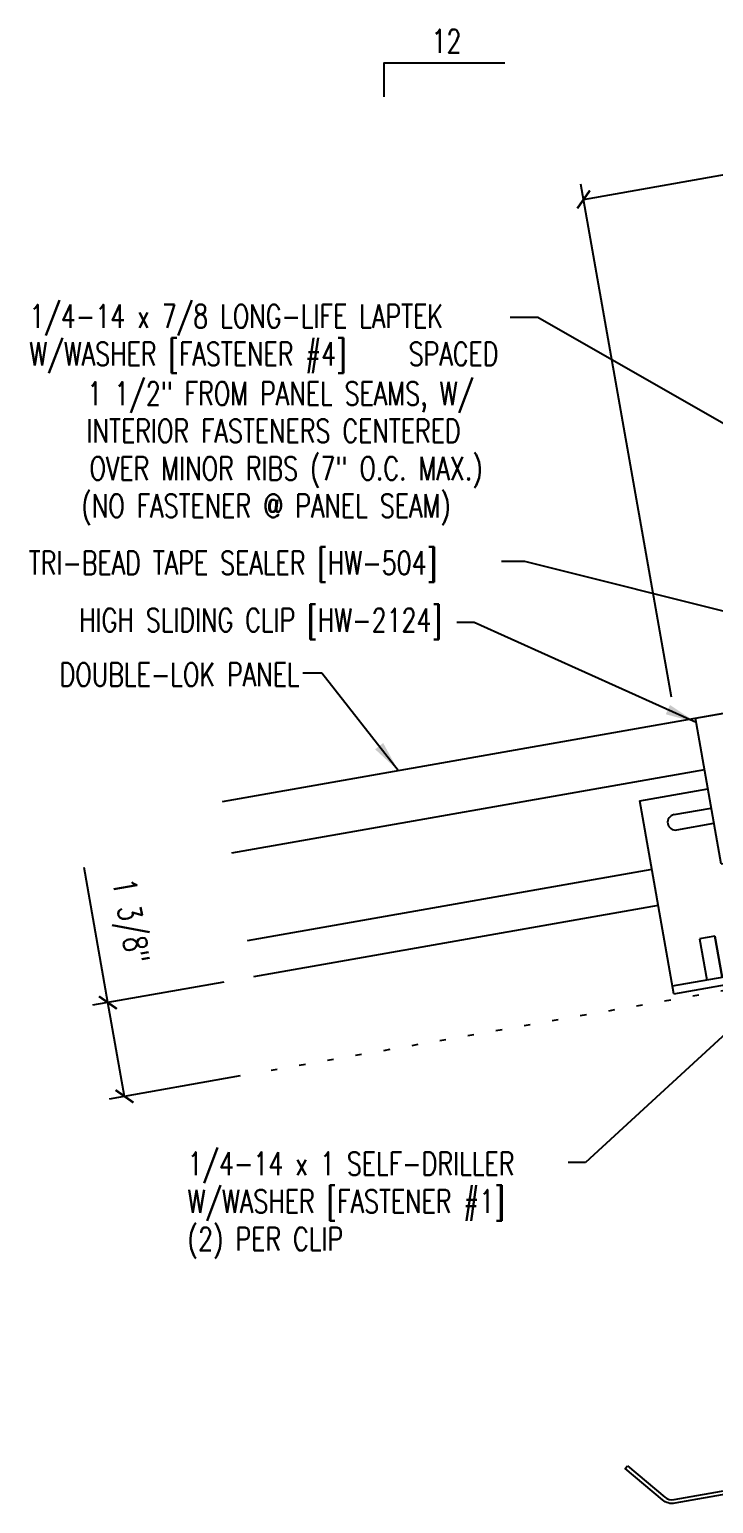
# Model space of a CAD drawing. Extents: x 0.1 to 45.2, y 9.8 to 35.6.
# Drawn here: x 0.14 to 11.17, y 11.83 to 35.59 of the extents above; entities that cross this region are included whole.
import ezdxf
from ezdxf.enums import TextEntityAlignment as Align

# ---------------------------------------------------------------- set-up
doc = ezdxf.new("R2010")
doc.units = 0
doc.header["$LTSCALE"] = 4
doc.header["$MEASUREMENT"] = 0
doc.linetypes.add('ACAD_ISO07W100', pattern=[3, 0, -3])
doc.layers.get('0').update_dxf_attribs({"linetype": 'CONTINUOUS'})
doc.layers.get('DEFPOINTS').update_dxf_attribs({"linetype": 'CONTINUOUS'})
for name, color, linetype in [('CLIP', 5, 'CONTINUOUS'), ('DIM', 2, 'CONTINUOUS'), ('MARK', 1, 'CONTINUOUS'), ('PANEL', 11, 'CONTINUOUS'), ('STLA', 10, 'CONTINUOUS'), ('TEXT', 2, 'CONTINUOUS')]:
    doc.layers.add(name, color=color, linetype=linetype)
doc.styles.add('TEXT1', font='ROMANS.shx', dxfattribs={"width": 0.75, "height": 0.375})
doc.dimstyles.new('DETAIL', dxfattribs={"dimscale": 4, "dimtxt": 0.09375, "dimasz": 0.0625, "dimexe": 0.0625, "dimexo": 0.125, "dimgap": 0.0625, "dimtad": 1, "dimdec": 4, "dimzin": 3, "dimdsep": 46, "dimlunit": 4, "dimtxsty": 'TEXT1', "dimblk": 'ARCHTICK', "dimcen": 0.0625, "dimclrd": 7, "dimclre": 7, "dimclrt": 2, "dimadec": 0, "dimazin": 0, "dimtfac": 0.59375, "dimtdec": 4, "dimtmove": 0, "dimatfit": 3, "dimfxl": 0, "dimfrac": 2, "dimtolj": 1, "dimtzin": 3, "dimarcsym": 0})
doc.dimstyles.new('DETAIL$7', dxfattribs={"dimscale": 4, "dimtxt": 0.09375, "dimasz": 0.125, "dimexe": 0.0625, "dimexo": 0.125, "dimgap": 0.0625, "dimtad": 1, "dimdec": 4, "dimzin": 3, "dimdsep": 46, "dimlunit": 4, "dimtxsty": 'TEXT1', "dimblk": 'ARCHTICK', "dimcen": 0.0625, "dimclrd": 7, "dimclre": 7, "dimclrt": 2, "dimadec": 0, "dimazin": 0, "dimtfac": 1, "dimtdec": 4, "dimtmove": 0, "dimatfit": 3, "dimfxl": 0, "dimfrac": 2, "dimtolj": 1, "dimtzin": 3, "dimarcsym": 0})

# ---------------------------------------------------------------- blocks, each defined once
blk = doc.blocks.new('_ArchTick')
at = {"color": 0, "linetype": 'ByBlock', "const_width": 0.15}
blk.add_lwpolyline([(-0.5, -0.5), (0.5, 0.5)], dxfattribs=at)
blk = doc.blocks.new('*D19')
at = {"layer": 'DEFPOINTS', "color": 0}
for p in [(20.89, 34.937), (10.574, 24.336), (22.958, 23.208)]:
    blk.add_point(p, dxfattribs=at)
at = {"layer": 'DIM', "color": 7, "lineweight": -2}
for p, q in [((22.872, 23.7), (20.847, 35.183)), ((9.073, 32.853), (20.89, 34.937)), ((10.488, 24.829), (9.029, 33.099))]:
    blk.add_line(p, q, dxfattribs=at)
at = {"layer": 'DIM', "color": 7, "lineweight": -2, "xscale": 0.25, "yscale": 0.25, "zscale": 0.25}
for p, rotation in [((20.89, 34.937), 10.00000000000004), ((9.073, 32.853), 190.0000000000001)]:
    blk.add_blockref('_ArchTick', p, dxfattribs=dict(at, rotation=rotation))
at = {"layer": 'DIM', "color": 2, "insert": (14.899, 34.361), "char_height": 0.375, "attachment_point": 5, "rotation": 10, "style": 'TEXT1'}
blk.add_mtext('\\A1;1\'-0" MAX.', dxfattribs=at)
blk = doc.blocks.new('FD-F1')
at = {"layer": 'TEXT', "style": 'TEXT1', "width": 0.75}
for s, p in [('1/4-14 x 1 SELF-DRILLER', (0.0047, -0.0408)), ('W/WASHER [FASTENER #1]', (0.0047, -0.1926))]:
    blk.add_text(s, height=0.09375, dxfattribs=at).set_placement(p)
blk.add_attdef('(QUANTITY)', (0.0047, -0.3444), '', height=0.0938, dxfattribs=at)
blk = doc.blocks.new('A$C0B323C8E')
at = {"layer": 'CLIP'}
for p, q in [((-1.293, 2.862), (0.86, 3.242)), ((0.86, 3.242), (1.274, 0.894)), ((-0.879, 0.514), (-1.293, 2.862)), ((1.061, 2.1), (2.243, 2.309)), ((2.243, 2.309), (2.791, -0.797)), ((-2.189, 1.527), (-1.092, 1.721)), ((1.116, 1.793), (1.724, 1.9)), ((-1.641, -1.579), (-2.189, 1.527)), ((1.159, 1.546), (1.767, 1.654)), ((-1.637, 1.307), (-1.038, 1.413)), ((-1.594, 1.061), (-0.994, 1.167)), ((-0.879, 0.514), (1.274, 0.894)), ((2.097, -0.109), (1.851, -0.152)), ((1.851, -0.152), (1.967, -0.815)), ((2.214, -0.772), (2.097, -0.109)), ((-1.663, -1.455), (2.769, -0.674)), ((-0.981, -0.652), (-1.227, -0.695)), ((-1.227, -0.695), (-1.11, -1.358)), ((-0.981, -0.652), (-0.864, -1.315)), ((-0.864, -1.315), (-0.981, -0.652)), ((-1.641, -1.579), (2.791, -0.797))]:
    blk.add_line(p, q, dxfattribs=at)
for centre in [(0.537, 1.554), (-0.413, 1.386), (0.16, 0.99)]:
    blk.add_circle(centre, 0.165, dxfattribs=at)
for centre, start, end in [((1.737, 1.775), 280, 100), ((-1.616, 1.184), 100, 280)]:
    blk.add_arc(centre, 0.125, start, end, dxfattribs=at)
blk = doc.blocks.new('slopl1')
at = {"layer": 'MARK', "color": 6}
blk.add_lwpolyline([(0, 0), (0, 0.1368), (0.4871, 0.1368)], dxfattribs=at)
at = {"layer": 'MARK', "color": 2, "style": 'TEXT1', "width": 0.75}
blk.add_text('12', height=0.09375, dxfattribs=at).set_placement((0.1909, 0.1779))
blk.add_attdef('SLOPL1', text='', height=0.0938, dxfattribs=at).set_placement((-0.0549, 0.0243), align=Align.RIGHT)
blk = doc.blocks.new('*D25')
at = {"layer": 'DEFPOINTS', "color": 0}
for p in [(3.764, 20.323), (1.406, 19.907), (4.031, 18.811)]:
    blk.add_point(p, dxfattribs=at)
at = {"layer": 'DIM', "color": 7, "lineweight": -2}
for p, q in [((1.406, 19.907), (1.022, 22.084)), ((3.272, 20.236), (1.16, 19.864)), ((1.673, 18.396), (1.406, 19.907)), ((3.539, 18.725), (1.426, 18.352))]:
    blk.add_line(p, q, dxfattribs=at)
at = {"layer": 'DIM', "color": 7, "lineweight": -2, "xscale": 0.25, "yscale": 0.25, "zscale": 0.25}
for p, rotation in [((1.406, 19.907), 100.0000000000008), ((1.673, 18.396), 280.0000000000007)]:
    blk.add_blockref('_ArchTick', p, dxfattribs=dict(at, rotation=rotation))
at = {"layer": 'DIM', "color": 2, "insert": (1.72, 21.212), "char_height": 0.375, "attachment_point": 5, "rotation": 280, "style": 'TEXT1'}
blk.add_mtext('\\A1;1 3/8"', dxfattribs=at)
blk = doc.blocks.new('FD-F4')
at = {"layer": 'TEXT', "style": 'TEXT1', "width": 0.75}
for s, p in [('1/4-14 x 7/8 LONG-LIFE LAPTEK', (0.0047, -0.0408)), ('W/WASHER [FASTENER #4]', (0.0047, -0.1926))]:
    blk.add_text(s, height=0.09375, dxfattribs=at).set_placement(p)
blk.add_attdef('(QUANTITY)', (1.4847, -0.1926), '', height=0.0938, dxfattribs=at)

msp = doc.modelspace()

# ---------------------------------------------------------------- linework, layer by layer
at = {"layer": 'DIM', "color": 7}
msp.add_line((8.33443, 30.95197), (7.88875, 30.95197), dxfattribs=at)
at = {"layer": 'PANEL'}
for p, q in [((11.02224, 23.65821), (3.39982, 22.31418)), ((10.17463, 22.05264), (3.64883, 20.90196))]:
    msp.add_line(p, q, dxfattribs=at)
for points in [[(3.25291, 23.14732), (17.45056, 25.65075)], [(10.27708, 21.4716), (3.75128, 20.32092)]]:
    msp.add_lwpolyline(points, dxfattribs=at)
at = {"layer": 'STLA'}
msp.add_lwpolyline([(9.78002, 12.44078), (10.38112, 11.9364, 0.22169466), (10.5342, 11.89538), (12.51601, 12.24483, 0.41421356), (12.6681, 12.46204), (12.01645, 16.15773), (11.3648, 19.85342, -0.41421356), (11.5654, 20.1399), (13.30101, 20.44594, -0.22169466), (13.50292, 20.39184), (14.10402, 19.88745), (14.06558, 19.84164), (13.46448, 20.34603, 0.22169466), (13.3114, 20.38704), (11.57579, 20.08101, 0.41421356), (11.4237, 19.8638), (12.07535, 16.16811), (12.727, 12.47242, -0.41421356), (12.5264, 12.18594), (10.54459, 11.83649, -0.22169466), (10.34268, 11.89059), (9.74158, 12.39498)], format="xyb", close=True, dxfattribs=at)
at = {"layer": 'TEXT', "linetype": 'ACAD_ISO07W100', "ltscale": 0.03}
msp.add_line((23.16165, 22.18463), (4.03106, 18.81139), dxfattribs=at)

# ---------------------------------------------------------------- block references
at = {"layer": 'CLIP'}
msp.add_blockref('A$C0B323C8E', (12.16852, 21.62947), dxfattribs=at)
at = {"layer": 'MARK', "xscale": 4, "yscale": 4, "zscale": 4}
msp.add_blockref('slopl1', (5.8575, 34.50569), dxfattribs=at)
at = {"layer": 'TEXT', "xscale": 4, "yscale": 4, "zscale": 4}
for name, p, values in [('FD-F4', (0.1222, 30.94613), {'(QUANTITY)': ' SPACED'}), ('FD-F1', (2.671, 17.28642), {'(QUANTITY)': '(2) PER CLIP'})]:
    msp.add_blockref(name, p, dxfattribs=at).add_auto_attribs(values)

# ---------------------------------------------------------------- texts
at = {"layer": 'TEXT', "style": 'TEXT1', "width": 0.75}
for s, p in [('1 1/2" FROM PANEL SEAMS, W/', (7.3074, 29.53709)), ('INTERIOR FASTENERS CENTERED ', (7.28306, 28.93343)), ('OVER MINOR RIBS (7" O.C. MAX.)', (7.44897, 28.32988)), ('(NO FASTENER @ PANEL SEAM)', (6.93318, 27.72762)), ('HIGH SLIDING CLIP [HW-2124]', (6.78916, 25.88495)), ('DOUBLE-LOK PANEL', (4.49702, 25.00622))]:
    msp.add_text(s, height=0.375, dxfattribs=at).set_placement(p, align=Align.RIGHT)
msp.add_text('TRI-BEAD TAPE SEALER [HW-504]', height=0.375, dxfattribs=at).set_placement((0.12956, 26.8062))

# ---------------------------------------------------------------- dimensions: what is measured, and where the dimension line sits
at = {"layer": 'DIM'}
dim = msp.add_linear_dim(base=(20.89029, 34.93697), p1=(10.57436, 24.33623), p2=(22.95848, 23.20764), angle=10, text='<> MAX.', dimstyle='DETAIL', dxfattribs=at)
dim.commit()
dim.dimension.update_dxf_attribs({"geometry": '*D19', "text_midpoint": (14.89927, 34.36111)})
dim = msp.add_aligned_dim(p1=(4.03106, 18.81139), p2=(3.76448, 20.32325), distance=2.39494, text='1 3/8"', dimstyle='DETAIL', dxfattribs=at)
dim.commit()
dim.dimension.update_dxf_attribs({"geometry": '*D25', "text_midpoint": (1.71993, 21.21163)})

# ---------------------------------------------------------------- leaders
for points in [[(14.89525, 25.92688), (13.60336, 27.93698), (8.33443, 30.95197)], [(14.60121, 25.3895), (8.12401, 27.01823), (7.74865, 27.01823)], [(10.88724, 24.42386), (7.30859, 26.03208), (7.03109, 26.03208)], [(6.08619, 23.64691), (4.85491, 25.21463), (4.5482, 25.21463)], [(11.76434, 19.77821), (9.10291, 17.32825), (8.82676, 17.32825)]]:
    msp.add_leader(points, dimstyle='DETAIL$7', dxfattribs=at)

doc.saveas('drawing.dxf')
